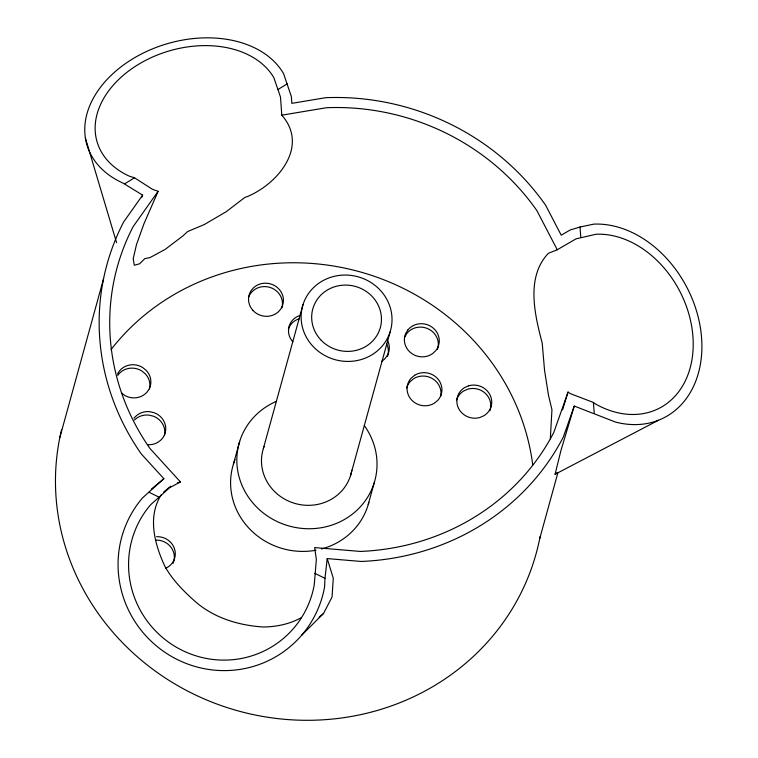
<?xml version="1.0" encoding="UTF-8"?>
<svg xmlns="http://www.w3.org/2000/svg" width="758" height="758" viewBox="0 0 758 758"><rect width="100%" height="100%" fill="white"/><g stroke="black" fill="none" stroke-linecap="round" stroke-linejoin="round"><path stroke-width="1.14" d="M550.327 438.74L551.947 409.633L548.508 395.449L544.547 370.311L542.216 343.137C534.75 314.712 525.654 277.201 548.375 253.295L557.263 249.761L575.995 238.865L596.12 234.231A94.513 72.029 62.4 0 1 693.219 344.587A94.513 72.029 62.4 0 1 595.456 403.957L593.4 402.451L570.386 393.658L568.045 392.057L553.795 432.448A234.667 221.071 15.4 0 1 360.372 551.436L314.655 547.57L316.351 559.47L314.257 584.816A94.513 92.656 45.2 0 1 182.384 650.44A94.513 92.656 45.2 0 1 150.596 504.771L169.612 487.707L180.461 481.946L150.027 448.565A234.667 221.071 15.4 0 1 133.095 226.699L158.128 191.3L152.377 189.273L134.517 177.779L129.732 176.33A94.513 66.647 -16.6 0 1 132.963 67.917A94.513 66.647 -16.6 0 1 273.951 77.922L280.488 97.062L281.796 115.178C309.359 146.493 277.693 184.185 246.805 196.796L244.777 197.487L226.178 211.728L204.272 224.567L187.586 231.56L182.991 235.842L165.168 249.391L150.008 257.587L144.778 258.63L139.709 263.746L134.308 265.253L133.209 258.724L136.478 244.626L143.906 223.894L158.128 191.3M324.983 578.307L324.595 586.872A105.116 103.05 45.2 0 1 177.922 659.848A105.116 103.05 45.2 0 1 142.57 497.845L163.87 478.705L141.282 453.938A245.27 231.057 15.4 0 1 123.592 222.056L142.627 195.138L123.232 183.218A105.116 74.123 -16.6 0 1 126.832 62.639A105.116 74.123 -16.6 0 1 283.625 73.772L291.366 96.607L291.849 103.344L325.75 97.687A245.27 231.057 15.4 0 1 545.608 205.21L561.214 235.198L570.224 229.958L580.012 227.012L593.902 224.122A105.116 80.102 62.4 0 1 701.216 333.908A105.116 80.102 62.4 0 1 615.439 422.045L574.251 406.042L563.298 437.091A245.27 231.057 15.4 0 1 361.14 561.46L327.219 558.589L324.983 578.307L314.788 573.323M658.531 420.216L555.074 474.281L560.939 450.527L574.251 406.042M59.825 437.593L103.514 278.953M233.464 463.981L239.708 441.327M263.339 448.641L302.973 304.735M350.518 475.664L390.162 331.748A45.641 42.998 15.4 0 0 335.936 275.959A45.641 42.998 15.4 0 0 313.604 347.012A45.641 42.998 15.4 0 0 390.162 331.748M374.149 482.988L367.905 505.652A70.38 66.297 15.4 0 1 321.477 548.991M539.677 538.834L557.85 472.869M562.55 409.926L568.045 392.057M141.737 197.222L142.627 195.138M161.454 494.481C147.156 516.34 154.566 544.13 164.77 566.074C172.635 580.353 184.203 591.846 196.35 602.506C215.092 618.31 239.016 625.397 263.159 626.999C276.509 626.819 289.423 624.194 301.201 617.723M301.703 635.185L323.59 613.421L332.061 596.972L333.283 578.221L327.219 558.589M404.725 336.978L406.97 333.283A17.519 16.505 15.4 0 1 429.009 329.247A17.519 16.505 15.4 0 1 437.451 349.381M555.074 474.281L556.249 472.66M319.137 617.239L323.59 613.421M151.259 489.204L163.87 478.705M163.709 492.018L170.739 486.162M124.871 183.711L134.517 177.779M277.996 89.51L287.159 83.882M165.67 568.13L167.66 567.249A17.519 16.505 15.4 0 0 174.34 548.29A17.519 16.505 15.4 0 0 156.593 536.683M177.429 482.808L180.461 481.946M281.796 115.178L326.518 107.712A234.667 221.071 15.4 0 1 536.872 210.582L557.263 249.761M148.9 492.198L159.104 497.182M121.46 392.881L124.17 395.089A17.519 16.505 15.4 0 0 146.891 392.237A17.519 16.505 15.4 0 0 146.19 370.378L142.675 367.526A17.519 16.505 15.4 0 0 117.547 373.969M85.351 137.861L116.59 242.702M580.012 227.012L580.808 237.415M593.4 402.451L594.234 413.328M540.122 536.579A245.27 231.057 15.4 0 1 250.699 714.045A245.27 231.057 15.4 0 1 61.616 429.549M364.295 425.56A70.38 66.297 15.4 0 1 344.037 519.704A70.38 66.297 15.4 0 1 245.526 492.482A70.38 66.297 15.4 0 1 276.499 401.304M117.689 375.485A17.519 16.505 15.4 0 1 141.737 370.918L145.252 373.779A17.519 16.505 15.4 0 1 149.468 389.006M315.972 550.223A70.38 66.297 15.4 0 1 247.838 527.009A70.38 66.297 15.4 0 1 235.008 459.642M368.852 502.327A70.38 66.297 15.4 0 1 368.236 504.553M134.479 420.036A17.519 16.505 15.4 0 1 148.852 415.1L153.306 416.151A17.519 16.505 15.4 0 1 164.429 435.604M292.863 341.858A17.519 16.505 15.4 0 1 288.504 331.919L288.77 327.608A17.519 16.505 15.4 0 1 300.177 315.404M456.468 400.376A17.519 16.505 15.4 0 1 463.555 391.043L467.629 389.214A17.519 16.505 15.4 0 1 485.603 393.591A17.519 16.505 15.4 0 1 489.914 410.732M288.41 328.925A17.519 16.505 15.4 0 1 299.239 318.805M147.981 444.728A17.519 16.505 15.4 0 0 165.471 431.681A17.519 16.505 15.4 0 0 154.244 412.759L149.79 411.698A17.519 16.505 15.4 0 0 133.995 418.283M111.019 349.609A234.667 221.071 15.4 0 1 359.055 271.591A234.667 221.071 15.4 0 1 532.751 465.137M381.691 361.301A17.519 16.505 15.4 0 0 385.092 358.525L387.594 354.981A17.519 16.505 15.4 0 0 387.49 340.323M386.552 343.725A17.519 16.505 15.4 0 1 387.518 356.402M248.472 297.468A17.519 16.505 15.4 0 1 269.99 287.415A17.519 16.505 15.4 0 1 281.919 307.833M155.665 540.084A17.519 16.505 15.4 0 1 173.089 563.355M406.676 387.963A17.519 16.505 15.4 0 1 410.362 381.397L413.764 378.621A17.519 16.505 15.4 0 1 433.15 379.057A17.519 16.505 15.4 0 1 440.701 396.235M351.826 470.197A45.641 42.998 15.4 0 1 295.762 503.672A45.641 42.998 15.4 0 1 264.068 446.528M407.908 329.882L405.653 333.577A17.519 16.505 15.4 0 0 411.3 353.19A17.519 16.505 15.4 0 0 432.543 353.664L435.746 350.679A17.519 16.505 15.4 0 0 432.354 327.371A17.519 16.505 15.4 0 0 407.908 329.882M414.702 375.229L411.3 378.005A17.519 16.505 15.4 0 0 411.461 399.854A17.519 16.505 15.4 0 0 434.296 403.218L437.698 400.442A17.519 16.505 15.4 0 0 437.537 378.583A17.519 16.505 15.4 0 0 414.702 375.229M468.567 385.822L464.493 387.641A17.519 16.505 15.4 0 0 458.694 408.619A17.519 16.505 15.4 0 0 480.013 417.459L484.087 415.63A17.519 16.505 15.4 0 0 489.886 394.653A17.519 16.505 15.4 0 0 468.567 385.822M321.259 340.333A35.039 33.011 15.4 0 0 380.033 328.612A35.039 33.011 15.4 0 0 338.409 285.785A35.039 33.011 15.4 0 0 321.259 340.333M252.935 310.392A17.519 16.505 15.4 0 0 282.535 305.455A17.519 16.505 15.4 0 0 262.448 283.435A17.519 16.505 15.4 0 0 252.935 310.392"/></g></svg>
